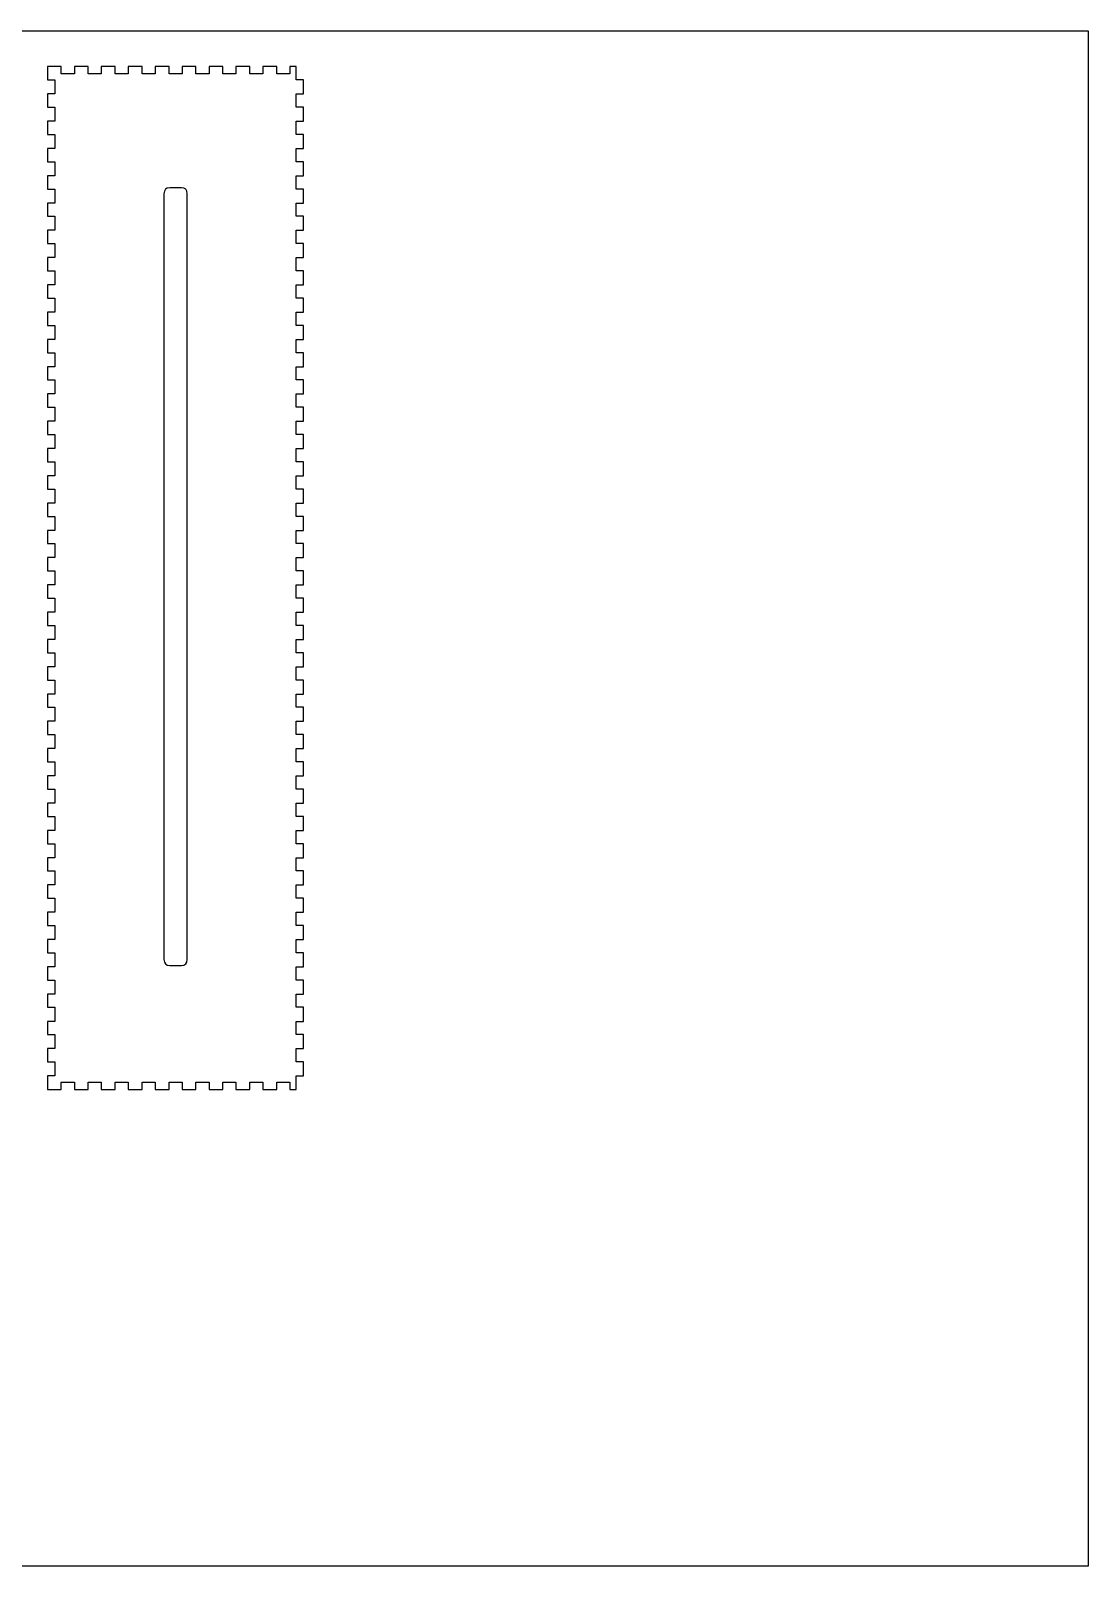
# Model space of a CAD drawing. Header units: millimetres. Extents: x -3740 to 1472, y -3901 to 3077.
# Drawn here: x -3161 to -2581, y 2236 to 3077 of the extents above; entities that cross this region are included whole.
import ezdxf

# ---------------------------------------------------------------- set-up
doc = ezdxf.new("R2010")
doc.units = ezdxf.units.MM
doc.layers.get('0').update_dxf_attribs({"true_color": 0xe7f0ff})
doc.layers.add('DEFAULT', color=7, linetype='Continuous')
doc.layers.add('test', color=4, linetype='Continuous')

msp = doc.modelspace()

# ---------------------------------------------------------------- linework, layer by layer
at = {"color": 5}
msp.add_lwpolyline([(-3147.351, 3050.111), (-3147.351, 3042.442), (-3151.351, 3042.442), (-3151.351, 3035.173), (-3147.351, 3035.173), (-3147.351, 3027.503), (-3151.351, 3027.503), (-3151.351, 3020.234), (-3147.351, 3020.234), (-3147.351, 3012.565), (-3151.351, 3012.565), (-3151.351, 3005.295), (-3147.351, 3005.295), (-3147.351, 2997.626), (-3151.351, 2997.626), (-3151.351, 2990.357), (-3147.351, 2990.357), (-3147.351, 2982.687), (-3151.351, 2982.687), (-3151.351, 2975.418), (-3147.351, 2975.418), (-3147.351, 2967.749), (-3151.351, 2967.749), (-3151.351, 2960.479), (-3147.351, 2960.479), (-3147.351, 2952.81), (-3151.351, 2952.81), (-3151.351, 2945.541), (-3147.351, 2945.541), (-3147.351, 2937.871), (-3151.351, 2937.871), (-3151.351, 2930.602), (-3147.351, 2930.602), (-3147.351, 2922.933), (-3151.351, 2922.933), (-3151.351, 2915.663), (-3147.351, 2915.663), (-3147.351, 2907.994), (-3151.351, 2907.994), (-3151.351, 2900.725), (-3147.351, 2900.725), (-3147.351, 2893.055), (-3151.351, 2893.055), (-3151.351, 2885.786), (-3147.351, 2885.786), (-3147.351, 2878.117), (-3151.351, 2878.117), (-3151.351, 2870.847), (-3147.351, 2870.847), (-3147.351, 2863.178), (-3151.351, 2863.178), (-3151.351, 2855.909), (-3147.351, 2855.909), (-3147.351, 2848.239), (-3151.351, 2848.239), (-3151.351, 2840.97), (-3147.351, 2840.97), (-3147.351, 2833.3), (-3151.351, 2833.3), (-3151.351, 2826.031), (-3147.351, 2826.031), (-3147.351, 2818.362), (-3151.351, 2818.362), (-3151.351, 2811.093), (-3147.351, 2811.093), (-3147.351, 2803.423), (-3151.351, 2803.423), (-3151.351, 2796.154), (-3147.351, 2796.154), (-3147.351, 2788.485), (-3151.351, 2788.485), (-3151.351, 2781.215), (-3147.351, 2781.215), (-3147.351, 2773.546), (-3151.351, 2773.546), (-3151.351, 2766.277), (-3147.351, 2766.277), (-3147.351, 2758.607), (-3151.351, 2758.607), (-3151.351, 2751.338), (-3147.351, 2751.338), (-3147.351, 2743.669), (-3151.351, 2743.669), (-3151.351, 2736.399), (-3147.351, 2736.399), (-3147.351, 2728.73), (-3151.351, 2728.73), (-3151.351, 2721.461), (-3147.351, 2721.461), (-3147.351, 2713.791), (-3151.351, 2713.791), (-3151.351, 2706.522), (-3147.351, 2706.522), (-3147.351, 2698.853), (-3151.351, 2698.853), (-3151.351, 2691.583), (-3147.351, 2691.583), (-3147.351, 2683.914), (-3151.351, 2683.914), (-3151.351, 2676.645), (-3147.351, 2676.645), (-3147.351, 2668.975), (-3151.351, 2668.975), (-3151.351, 2661.706), (-3147.351, 2661.706), (-3147.351, 2654.037), (-3151.351, 2654.037), (-3151.351, 2646.767), (-3147.351, 2646.767), (-3147.351, 2639.098), (-3151.351, 2639.098), (-3151.351, 2631.829), (-3147.351, 2631.829), (-3147.351, 2624.159), (-3151.351, 2624.159), (-3151.351, 2616.89), (-3147.351, 2616.89), (-3147.351, 2609.221), (-3151.351, 2609.221), (-3151.351, 2601.951), (-3147.351, 2601.951), (-3147.351, 2594.282), (-3151.351, 2594.282), (-3151.351, 2587.012), (-3147.351, 2587.012), (-3147.351, 2579.343), (-3151.351, 2579.343), (-3151.351, 2572.074), (-3147.351, 2572.074), (-3147.351, 2564.405), (-3151.351, 2564.405), (-3151.351, 2557.135), (-3147.351, 2557.135), (-3147.351, 2549.466), (-3151.351, 2549.466), (-3151.351, 2542.197), (-3147.351, 2542.197), (-3147.351, 2534.527), (-3151.351, 2534.527), (-3151.351, 2527.258), (-3147.351, 2527.258), (-3147.351, 2519.588), (-3151.351, 2519.588), (-3151.351, 2512.319), (-3147.351, 2512.319), (-3147.351, 2504.65), (-3151.351, 2504.65), (-3151.351, 2497.28), (-3143.872, 2497.28), (-3143.872, 2501.28), (-3136.693, 2501.28), (-3136.693, 2497.28), (-3129.114, 2497.28), (-3129.114, 2501.28), (-3121.935, 2501.28), (-3121.935, 2497.28), (-3114.356, 2497.28), (-3114.356, 2501.28), (-3107.177, 2501.28), (-3107.177, 2497.28), (-3099.598, 2497.28), (-3099.598, 2501.28), (-3092.419, 2501.28), (-3092.419, 2497.28), (-3084.841, 2497.28), (-3084.841, 2501.28), (-3077.661, 2501.28), (-3077.661, 2497.28), (-3070.083, 2497.28), (-3070.083, 2501.28), (-3062.904, 2501.28), (-3062.904, 2497.28), (-3055.325, 2497.28), (-3055.325, 2501.28), (-3048.146, 2501.28), (-3048.146, 2497.28), (-3040.567, 2497.28), (-3040.567, 2501.28), (-3033.388, 2501.28), (-3033.388, 2497.28), (-3025.809, 2497.28), (-3025.809, 2501.28), (-3018.63, 2501.28), (-3018.63, 2497.28), (-3015.151, 2497.28), (-3015.151, 2504.65), (-3011.151, 2504.65), (-3011.151, 2512.319), (-3015.151, 2512.319), (-3015.151, 2519.588), (-3011.151, 2519.588), (-3011.151, 2527.258), (-3015.151, 2527.258), (-3015.151, 2534.527), (-3011.151, 2534.527), (-3011.151, 2542.197), (-3015.151, 2542.197), (-3015.151, 2549.466), (-3011.151, 2549.466), (-3011.151, 2557.135), (-3015.151, 2557.135), (-3015.151, 2564.405), (-3011.151, 2564.405), (-3011.151, 2572.074), (-3015.151, 2572.074), (-3015.151, 2579.343), (-3011.151, 2579.343), (-3011.151, 2587.012), (-3015.151, 2587.012), (-3015.151, 2594.282), (-3011.151, 2594.282), (-3011.151, 2601.951), (-3015.151, 2601.951), (-3015.151, 2609.221), (-3011.151, 2609.221), (-3011.151, 2616.89), (-3015.151, 2616.89), (-3015.151, 2624.159), (-3011.151, 2624.159), (-3011.151, 2631.829), (-3015.151, 2631.829), (-3015.151, 2639.098), (-3011.151, 2639.098), (-3011.151, 2646.767), (-3015.151, 2646.767), (-3015.151, 2654.037), (-3011.151, 2654.037), (-3011.151, 2661.706), (-3015.151, 2661.706), (-3015.151, 2668.975), (-3011.151, 2668.975), (-3011.151, 2676.645), (-3015.151, 2676.645), (-3015.151, 2683.914), (-3011.151, 2683.914), (-3011.151, 2691.583), (-3015.151, 2691.583), (-3015.151, 2698.853), (-3011.151, 2698.853), (-3011.151, 2706.522), (-3015.151, 2706.522), (-3015.151, 2713.791), (-3011.151, 2713.791), (-3011.151, 2721.461), (-3015.151, 2721.461), (-3015.151, 2728.73), (-3011.151, 2728.73), (-3011.151, 2736.399), (-3015.151, 2736.399), (-3015.151, 2743.669), (-3011.151, 2743.669), (-3011.151, 2751.338), (-3015.151, 2751.338), (-3015.151, 2758.607), (-3011.151, 2758.607), (-3011.151, 2766.277), (-3015.151, 2766.277), (-3015.151, 2773.546), (-3011.151, 2773.546), (-3011.151, 2781.215), (-3015.151, 2781.215), (-3015.151, 2788.485), (-3011.151, 2788.485), (-3011.151, 2796.154), (-3015.151, 2796.154), (-3015.151, 2803.423), (-3011.151, 2803.423), (-3011.151, 2811.093), (-3015.151, 2811.093), (-3015.151, 2818.362), (-3011.151, 2818.362), (-3011.151, 2826.031), (-3015.151, 2826.031), (-3015.151, 2833.3), (-3011.151, 2833.3), (-3011.151, 2840.97), (-3015.151, 2840.97), (-3015.151, 2848.239), (-3011.151, 2848.239), (-3011.151, 2855.909), (-3015.151, 2855.909), (-3015.151, 2863.178), (-3011.151, 2863.178), (-3011.151, 2870.847), (-3015.151, 2870.847), (-3015.151, 2878.117), (-3011.151, 2878.117), (-3011.151, 2885.786), (-3015.151, 2885.786), (-3015.151, 2893.055), (-3011.151, 2893.055), (-3011.151, 2900.725), (-3015.151, 2900.725), (-3015.151, 2907.994), (-3011.151, 2907.994), (-3011.151, 2915.663), (-3015.151, 2915.663), (-3015.151, 2922.933), (-3011.151, 2922.933), (-3011.151, 2930.602), (-3015.151, 2930.602), (-3015.151, 2937.871), (-3011.151, 2937.871), (-3011.151, 2945.541), (-3015.151, 2945.541), (-3015.151, 2952.81), (-3011.151, 2952.81), (-3011.151, 2960.479), (-3015.151, 2960.479), (-3015.151, 2967.749), (-3011.151, 2967.749), (-3011.151, 2975.418), (-3015.151, 2975.418), (-3015.151, 2982.687), (-3011.151, 2982.687), (-3011.151, 2990.357), (-3015.151, 2990.357), (-3015.151, 2997.626), (-3011.151, 2997.626), (-3011.151, 3005.295), (-3015.151, 3005.295), (-3015.151, 3012.565), (-3011.151, 3012.565), (-3011.151, 3020.234), (-3015.151, 3020.234), (-3015.151, 3027.503), (-3011.151, 3027.503), (-3011.151, 3035.173), (-3015.151, 3035.173), (-3015.151, 3042.442), (-3011.151, 3042.442), (-3011.151, 3050.111), (-3015.151, 3050.111), (-3015.151, 3057.481), (-3018.63, 3057.481), (-3018.63, 3053.481), (-3025.809, 3053.481), (-3025.809, 3057.481), (-3033.388, 3057.481), (-3033.388, 3053.481), (-3040.567, 3053.481), (-3040.567, 3057.481), (-3048.146, 3057.481), (-3048.146, 3053.481), (-3055.325, 3053.481), (-3055.325, 3057.481), (-3062.904, 3057.481), (-3062.904, 3053.481), (-3070.083, 3053.481), (-3070.083, 3057.481), (-3077.661, 3057.481), (-3077.661, 3053.481), (-3084.841, 3053.481), (-3084.841, 3057.481), (-3092.419, 3057.481), (-3092.419, 3053.481), (-3099.598, 3053.481), (-3099.598, 3057.481), (-3107.177, 3057.481), (-3107.177, 3053.481), (-3114.356, 3053.481), (-3114.356, 3057.481), (-3121.935, 3057.481), (-3121.935, 3053.481), (-3129.114, 3053.481), (-3129.114, 3057.481), (-3136.693, 3057.481), (-3136.693, 3053.481), (-3143.872, 3053.481), (-3143.872, 3057.481), (-3151.351, 3057.481), (-3151.351, 3050.111)], close=True, dxfattribs=at)
at = {"layer": 'DEFAULT', "color": 5}
for points in [[(-3087.601, 2987.732), (-3087.601, 2568.429)], [(-3078.076, 2991.06), (-3084.426, 2991.06)], [(-3074.901, 2568.429), (-3074.901, 2987.732)], [(-3084.426, 2565.101), (-3078.076, 2565.101)]]:
    msp.add_lwpolyline(points, dxfattribs=at)
for points in [[(-3084.426, 2991.06), (-3086.543, 2991.06), (-3087.601, 2989.95), (-3087.601, 2987.732)], [(-3074.901, 2987.732), (-3074.901, 2989.95), (-3075.959, 2991.06), (-3078.076, 2991.06)], [(-3087.601, 2568.429), (-3087.601, 2566.211), (-3086.543, 2565.101), (-3084.426, 2565.101)], [(-3078.076, 2565.101), (-3075.959, 2565.101), (-3074.901, 2566.211), (-3074.901, 2568.429)]]:
    msp.add_open_spline(points, degree=3, dxfattribs=at)
at = {"layer": 'test'}
msp.add_lwpolyline([(-3740.166, 3077.069), (-2581.166, 3077.069), (-2581.166, 2236.069), (-3740.166, 2236.069)], close=True, dxfattribs=at)

doc.saveas('drawing.dxf')
